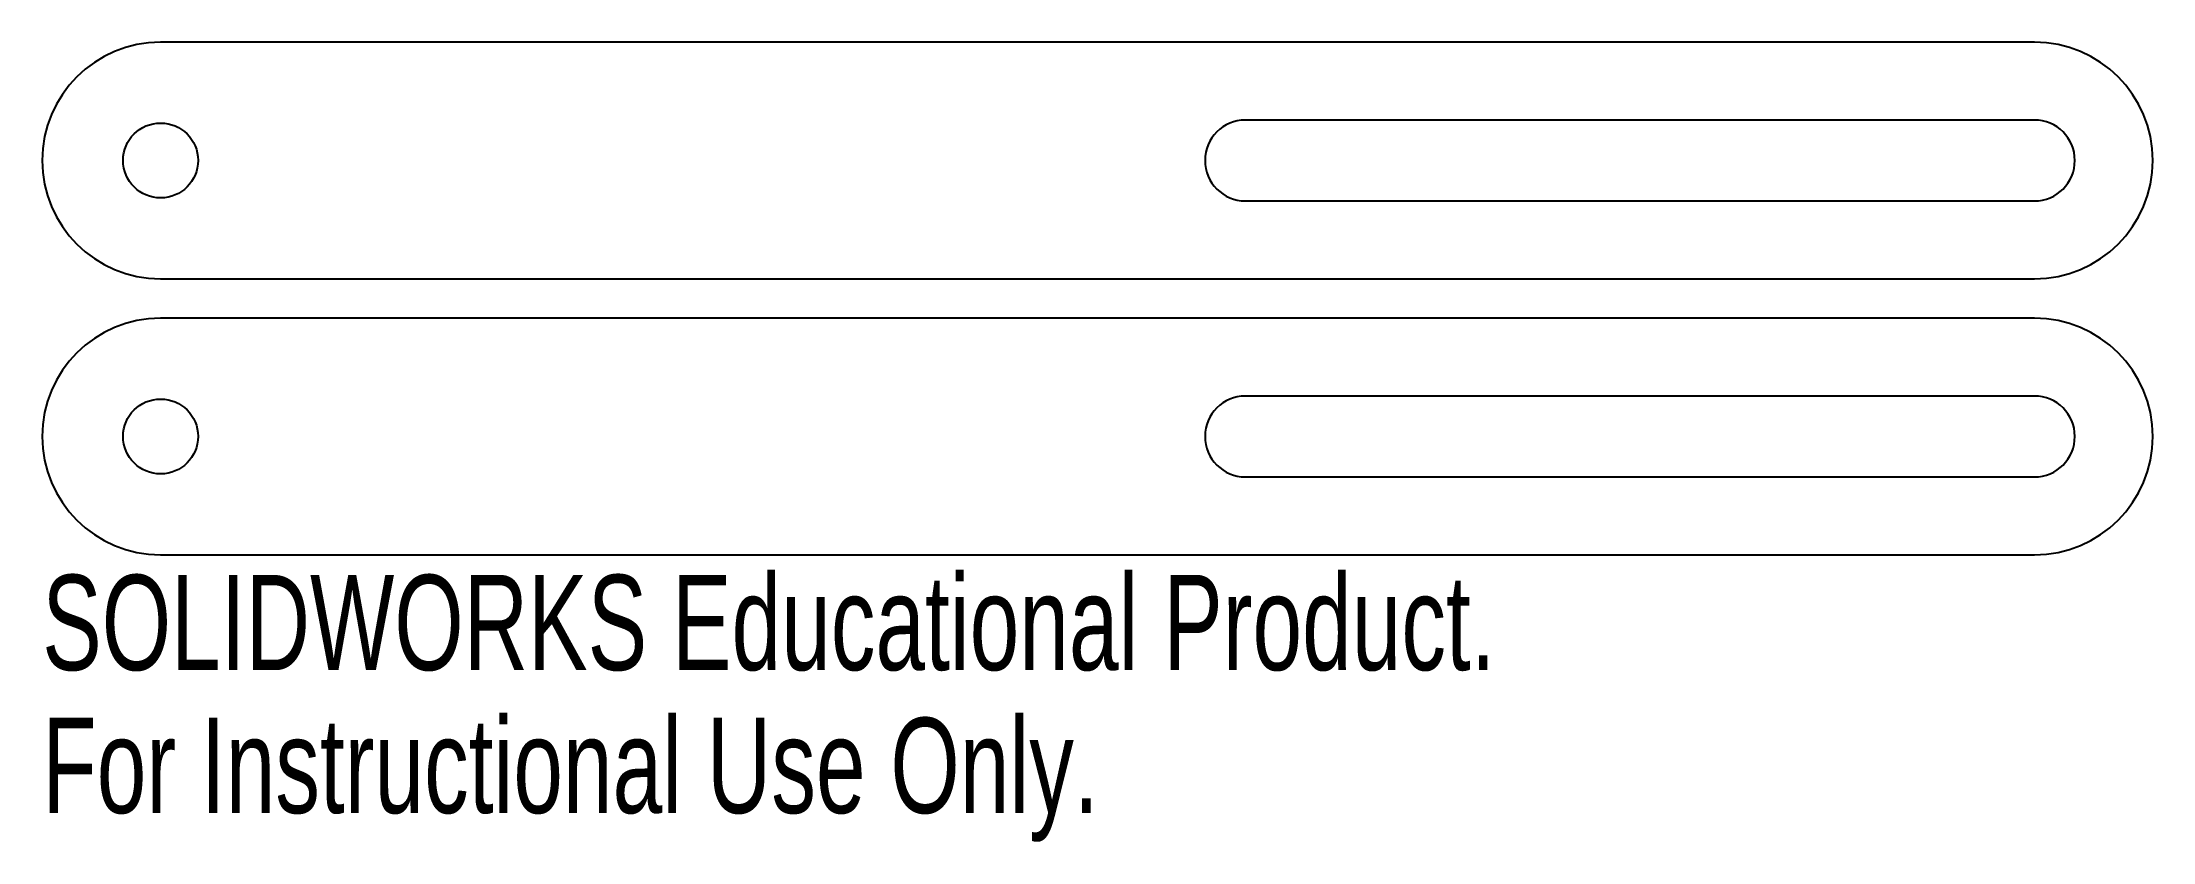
# Model space of a CAD drawing. Header units: millimetres. Extents: x -6 to 101, y -21 to 20.
import ezdxf

# ---------------------------------------------------------------- set-up
doc = ezdxf.new("R2010")
doc.units = ezdxf.units.MM
doc.styles.add('SLDTEXTSTYLE0', font='TXT', dxfattribs={"width": 0.7})

msp = doc.modelspace()

# ---------------------------------------------------------------- linework, layer by layer
at = {"color": 7, "linetype": 'Continuous', "lineweight": 25}
for p, q in [((95, 20), (0, 20)), ((95, 16.05), (55, 16.05)), ((55, 11.95), (95, 11.95)), ((0, 8), (95, 8)), ((95, 6), (0, 6)), ((95, 2.05), (55, 2.05)), ((55, -2.05), (95, -2.05)), ((0, -6), (95, -6))]:
    msp.add_line(p, q, dxfattribs=at)
for centre in [(0, 14), (0, 0)]:
    msp.add_circle(centre, 1.9, dxfattribs=at)
for centre, radius, start, end in [((0, 14), 6, 90, 270), ((95, 14), 6, 270, 90), ((55, 14), 2.05, 90, 270), ((95, 14), 2.05, 270, 90), ((0, 0), 6, 90, 270), ((95, 0), 6, 270, 90), ((55, 0), 2.05, 90, 270), ((95, 0), 2.05, 270, 90)]:
    msp.add_arc(centre, radius, start, end, dxfattribs=at)

# ---------------------------------------------------------------- texts
at = {"color": 7, "linetype": 'Continuous', "char_height": 4.8336, "attachment_point": 1, "style": 'SLDTEXTSTYLE0'}
for s, insert in [('SOLIDWORKS Educational Product.', (-6, -7.02)), ('For Instructional Use Only.', (-6, -14.27))]:
    msp.add_mtext(s, dxfattribs=dict(at, insert=insert))

doc.saveas('drawing.dxf')
